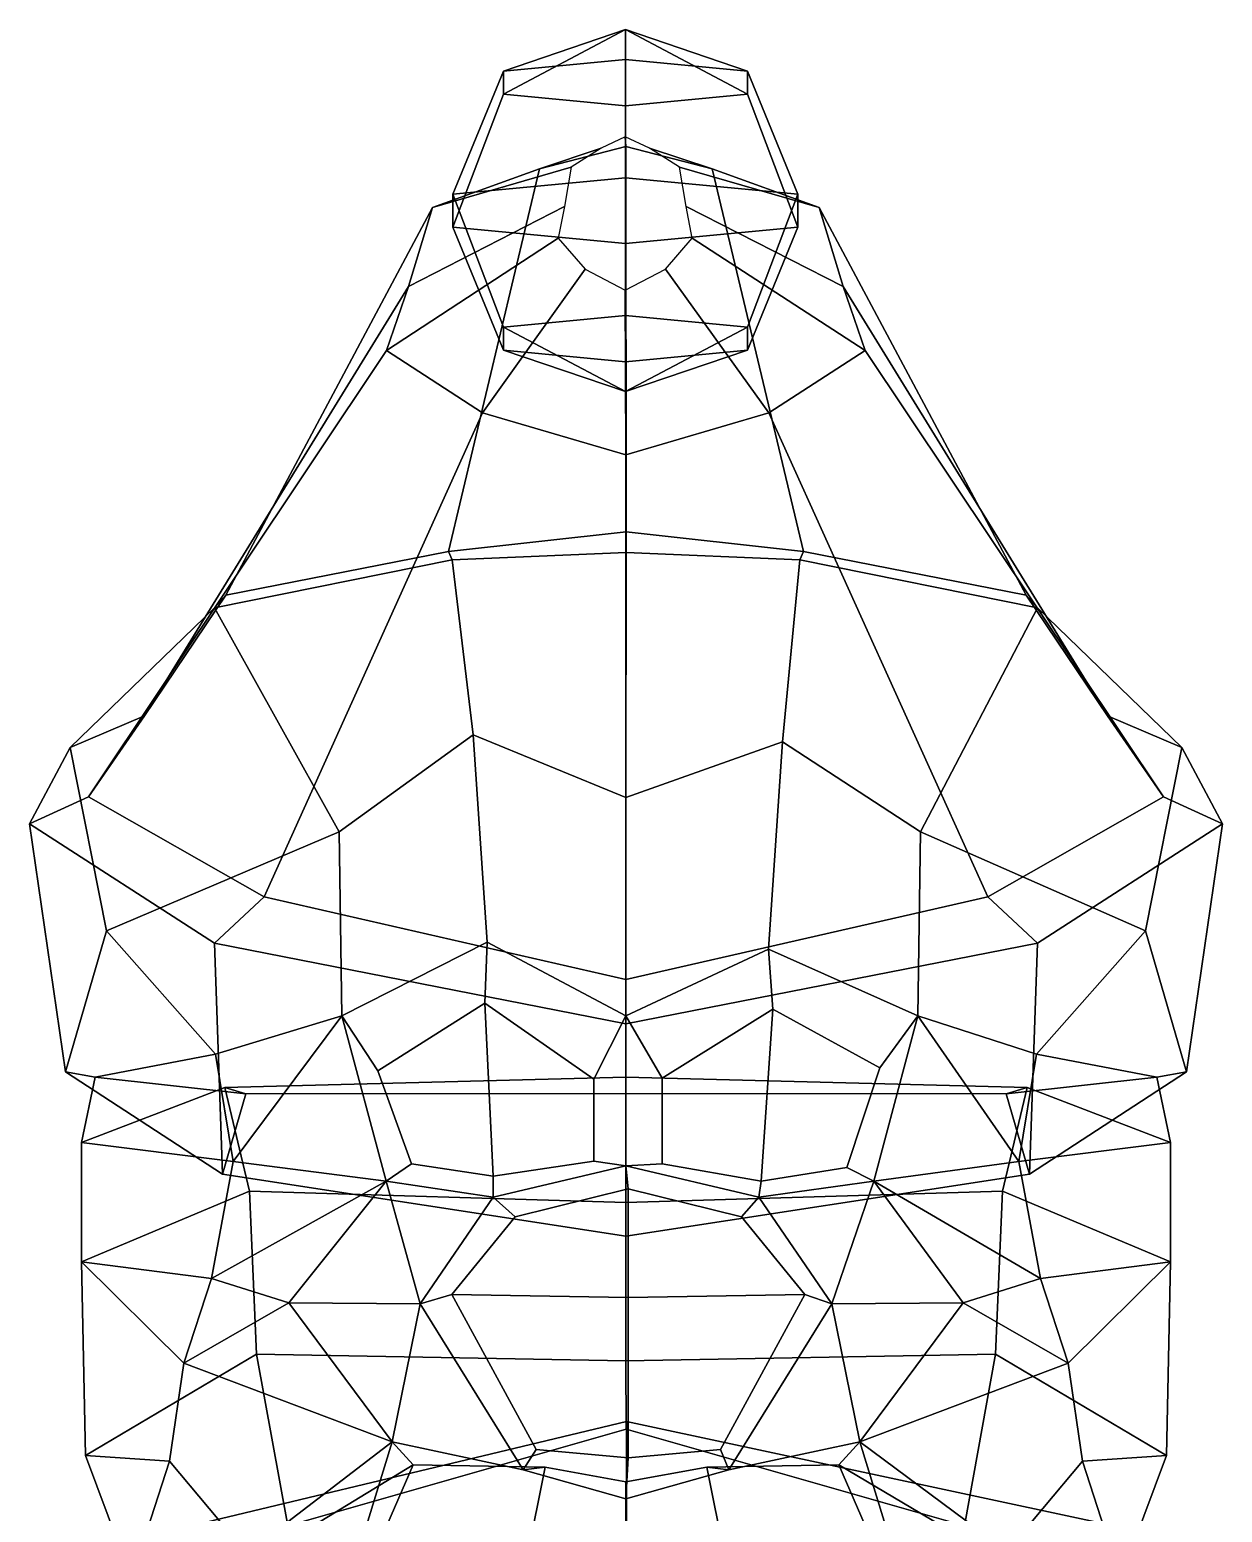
# Model space of a CAD drawing. Extents: x -182 to 162, y -155 to 316.
# Drawn here: x -67.8 to 65.3, y 151.1 to 316.4 of the extents above; entities that cross this region are included whole.
import ezdxf

# ---------------------------------------------------------------- set-up
doc = ezdxf.new("R2010")
doc.units = 0

msp = doc.modelspace()

# ---------------------------------------------------------------- linework, layer by layer
for points in [[(-1.320393, 307.945343, 35.4519), (-1.32039, 316.438232, 21.786278), (-14.929281, 309.236206, 28.10013)], [(-14.929281, 309.236206, 28.10013), (-1.32039, 316.438232, 21.786278), (-14.929278, 311.817902, 13.396596)], [(-1.32039, 316.438232, 21.786278), (-1.320386, 313.108765, 6.044772), (-14.929278, 311.817902, 13.396596)], [(-1.320393, 307.945343, 35.4519), (12.288532, 309.236176, 28.100136), (-1.32039, 316.438232, 21.786278)], [(-1.32039, 316.438232, 21.786278), (12.288535, 311.817902, 13.396602), (-1.320386, 313.108765, 6.044772)], [(12.288532, 309.236176, 28.100136), (12.288535, 311.817902, 13.396602), (-1.32039, 316.438232, 21.786278)], [(-14.929278, 311.817902, 13.396596), (-1.320386, 313.108765, 6.044772), (-1.320385, 299.907257, -2.551388), (-20.566284, 298.081726, 7.845588)], [(12.288535, 311.817902, 13.396602), (17.925508, 298.081696, 7.845594), (-1.320385, 299.907257, -2.551388), (-1.320386, 313.108765, 6.044772)], [(-20.56629, 294.430634, 28.639606), (-14.929281, 309.236206, 28.10013), (-14.929278, 311.817902, 13.396596), (-20.566284, 298.081726, 7.845588)], [(17.925503, 294.430603, 28.639612), (17.925508, 298.081696, 7.845594), (12.288535, 311.817902, 13.396602), (12.288532, 309.236176, 28.100136)], [(-1.320394, 292.605072, 39.036556), (-1.320393, 307.945343, 35.4519), (-14.929281, 309.236206, 28.10013), (-20.56629, 294.430634, 28.639606)], [(-1.320394, 292.605072, 39.036556), (17.925503, 294.430603, 28.639612), (12.288532, 309.236176, 28.100136), (-1.320393, 307.945343, 35.4519)], [(-1.330378, 304.47467, 29.021494), (-4.025801, 303.231415, 28.796288), (-10.905055, 300.909149, 87.674309), (-1.278548, 303.411011, 90.17305)], [(-1.330378, 304.47467, 29.021494), (-1.278548, 303.411011, 90.17305), (8.34796, 300.909149, 87.674316), (1.365044, 303.231415, 28.796289)], [(-4.025801, 303.231415, 28.796288), (-7.366301, 301.101074, 28.4104), (-22.835413, 296.622192, 83.392708), (-10.905055, 300.909149, 87.674309)], [(-1.250552, 260.454407, 145.042374), (-1.278548, 303.411011, 90.17305), (-10.905055, 300.909149, 87.674309), (-21.038815, 258.247467, 137.942398)], [(-1.250552, 260.454407, 145.042374), (18.537708, 258.247467, 137.942398), (8.34796, 300.909149, 87.674316), (-1.278548, 303.411011, 90.17305)], [(1.365044, 303.231415, 28.796289), (8.34796, 300.909149, 87.674316), (20.278318, 296.622192, 83.392708), (4.705544, 301.101074, 28.410402)], [(-45.89912, 253.390259, 125.916473), (-21.038815, 258.247467, 137.942398), (-10.905055, 300.909149, 87.674309), (-22.835413, 296.622192, 83.392708)], [(-7.366301, 301.101074, 28.4104), (-8.116317, 296.713318, 27.615623), (-25.514042, 287.79245, 74.574036), (-22.835413, 296.622192, 83.392708)], [(4.705544, 301.101074, 28.410402), (20.278318, 296.622192, 83.392708), (22.956942, 287.792419, 74.574043), (5.455558, 296.713318, 27.615625)], [(43.398022, 253.390259, 125.916473), (20.278318, 296.622192, 83.392708), (8.34796, 300.909149, 87.674316), (18.537708, 258.247467, 137.942398)], [(-14.929277, 283.276123, 8.385123), (-20.566284, 298.081726, 7.845588), (-1.320385, 299.907257, -2.551388), (-1.320385, 284.566986, 1.033299)], [(12.288534, 283.276123, 8.385128), (-1.320385, 284.566986, 1.033299), (-1.320385, 299.907257, -2.551388), (17.925508, 298.081696, 7.845594)], [(-20.56629, 294.430634, 28.639606), (-20.566284, 298.081726, 7.845588), (-14.929277, 283.276123, 8.385123), (-14.929281, 280.694427, 23.088657)], [(17.925503, 294.430603, 28.639612), (12.28853, 280.694427, 23.088663), (12.288534, 283.276123, 8.385128), (17.925508, 298.081696, 7.845594)], [(-54.939651, 239.941071, 101.070473), (-45.89912, 253.390259, 125.916473), (-22.835413, 296.622192, 83.392708), (-25.514042, 287.79245, 74.574036)], [(-8.116317, 296.713318, 27.615623), (-8.802978, 293.17395, 26.974522), (-27.966398, 280.669983, 67.460526), (-25.514042, 287.79245, 74.574036)], [(5.455558, 296.713318, 27.615625), (22.956942, 287.792419, 74.574043), (25.409306, 280.669983, 67.460526), (6.14222, 293.17395, 26.974525)], [(52.438553, 239.94104, 101.07048), (22.956942, 287.792419, 74.574043), (20.278318, 296.622192, 83.392708), (43.398022, 253.390259, 125.916473)], [(-1.320394, 292.605072, 39.036556), (-20.56629, 294.430634, 28.639606), (-14.929281, 280.694427, 23.088657), (-1.320392, 279.403564, 30.440428)], [(-1.320394, 292.605072, 39.036556), (-1.320392, 279.403564, 30.440428), (12.28853, 280.694427, 23.088663), (17.925503, 294.430603, 28.639612)], [(-8.802978, 293.17395, 26.974522), (-5.802033, 289.714111, 26.347855), (-17.248739, 273.707611, 60.506908), (-27.966398, 280.669983, 67.460526)], [(6.14222, 293.17395, 26.974525), (25.409306, 280.669983, 67.460526), (14.691635, 273.707581, 60.506912), (3.141272, 289.714111, 26.347857)], [(-5.802033, 289.714111, 26.347855), (-1.330381, 287.38327, 25.925644), (-1.278552, 269.01712, 55.822304), (-17.248739, 273.707611, 60.506908)], [(3.141272, 289.714111, 26.347857), (14.691635, 273.707581, 60.506912), (-1.278552, 269.01712, 55.822304), (-1.330381, 287.38327, 25.925644)], [(-61.209591, 230.901581, 79.697327), (-54.939651, 239.941071, 101.070473), (-25.514042, 287.79245, 74.574036), (-27.966398, 280.669983, 67.460526)], [(58.708492, 230.901581, 79.697327), (25.409306, 280.669983, 67.460526), (22.956942, 287.792419, 74.574043), (52.438553, 239.94104, 101.07048)], [(-1.320397, 276.074066, 14.69898), (-14.929277, 283.276123, 8.385123), (-1.320385, 284.566986, 1.033299)], [(-1.320397, 276.074066, 14.69898), (-1.320385, 284.566986, 1.033299), (12.288534, 283.276123, 8.385128)], [(-14.929281, 280.694427, 23.088657), (-14.929277, 283.276123, 8.385123), (-1.320397, 276.074066, 14.69898)], [(12.28853, 280.694427, 23.088663), (-1.320397, 276.074066, 14.69898), (12.288534, 283.276123, 8.385128)], [(-41.621677, 219.754333, 61.182491), (-61.209591, 230.901581, 79.697327), (-27.966398, 280.669983, 67.460526), (-17.248739, 273.707611, 60.506908)], [(-1.320392, 279.403564, 30.440428), (-14.929281, 280.694427, 23.088657), (-1.320397, 276.074066, 14.69898)], [(-1.320392, 279.403564, 30.440428), (-1.320397, 276.074066, 14.69898), (12.28853, 280.694427, 23.088663)], [(39.120571, 219.754303, 61.182491), (14.691635, 273.707581, 60.506912), (25.409306, 280.669983, 67.460526), (58.708492, 230.901581, 79.697327)], [(-1.250554, 210.520874, 43.995667), (-41.621677, 219.754333, 61.182491), (-17.248739, 273.707611, 60.506908), (-1.278552, 269.01712, 55.822304)], [(-1.250554, 210.520874, 43.995667), (-1.278552, 269.01712, 55.822304), (14.691635, 273.707581, 60.506912), (39.120571, 219.754303, 61.182491)], [(-1.250552, 258.139587, 149.365234), (-1.250552, 260.454407, 145.042374), (-21.038815, 258.247467, 137.942398), (-20.65015, 257.309937, 143.260254)], [(-1.250552, 258.139587, 149.365234), (18.149044, 257.309937, 143.260254), (18.537708, 258.247467, 137.942398), (-1.250552, 260.454407, 145.042374)], [(-20.65015, 257.309937, 143.260254), (-21.038815, 258.247467, 137.942398), (-45.89912, 253.390259, 125.916473), (-47.141472, 251.970306, 131.057358)], [(-1.250554, 230.816589, 158.935394), (-1.250552, 258.139587, 149.365234), (-20.65015, 257.309937, 143.260254), (-18.293325, 237.799561, 152.734421)], [(-1.250554, 230.816589, 158.935394), (16.195942, 237.039429, 153.00679), (18.149044, 257.309937, 143.260254), (-1.250552, 258.139587, 149.365234)], [(18.149044, 257.309937, 143.260254), (44.640373, 251.970276, 131.057358), (43.398022, 253.390259, 125.916473), (18.537708, 258.247467, 137.942398)], [(-18.293325, 237.799561, 152.734421), (-20.65015, 257.309937, 143.260254), (-47.141472, 251.970306, 131.057358), (-33.234058, 227.001221, 144.078812)], [(16.195942, 237.039429, 153.00679), (31.604994, 227.001221, 144.078827), (44.640373, 251.970276, 131.057358), (18.149044, 257.309937, 143.260254)], [(-47.141472, 251.970306, 131.057358), (-45.89912, 253.390259, 125.916473), (-54.939651, 239.941071, 101.070473), (-63.238331, 236.375885, 103.464455)], [(44.640373, 251.970276, 131.057358), (60.737228, 236.375854, 103.464462), (52.438553, 239.94104, 101.07048), (43.398022, 253.390259, 125.916473)], [(-33.234058, 227.001221, 144.078812), (-47.141472, 251.970306, 131.057358), (-63.238331, 236.375885, 103.464455), (-59.191269, 215.930725, 127.796631)], [(31.604994, 227.001221, 144.078827), (56.690166, 215.930695, 127.796631), (60.737228, 236.375854, 103.464462), (44.640373, 251.970276, 131.057358)], [(-63.238331, 236.375885, 103.464455), (-54.939651, 239.941071, 101.070473), (-61.209591, 230.901581, 79.697327), (-67.764023, 227.877411, 79.019615)], [(60.737228, 236.375854, 103.464462), (65.262917, 227.877411, 79.019615), (58.708492, 230.901581, 79.697327), (52.438553, 239.94104, 101.07048)], [(-18.293325, 237.799561, 152.734421), (-33.234058, 227.001221, 144.078812), (-32.941353, 206.452057, 145.100494), (-16.724634, 214.68576, 157.026489)], [(-1.250554, 230.816589, 158.935394), (-18.293325, 237.799561, 152.734421), (-16.724634, 214.68576, 157.026489), (-1.250554, 206.477478, 159.022552)], [(-1.250554, 230.816589, 158.935394), (-1.250554, 206.477478, 159.022552), (14.627248, 213.889954, 157.028183), (16.195942, 237.039429, 153.00679)], [(16.195942, 237.039429, 153.00679), (14.627248, 213.889954, 157.028183), (31.312281, 206.452057, 145.100494), (31.604994, 227.001221, 144.078827)], [(-59.191269, 215.930725, 127.796631), (-63.238331, 236.375885, 103.464455), (-67.764023, 227.877411, 79.019615), (-63.764683, 200.22821, 93.353615)], [(56.690166, 215.930695, 127.796631), (61.26358, 200.22821, 93.353615), (65.262917, 227.877411, 79.019615), (60.737228, 236.375854, 103.464462)], [(-67.764023, 227.877411, 79.019615), (-61.209591, 230.901581, 79.697327), (-41.621677, 219.754333, 61.182491), (-47.150394, 214.576965, 58.991825)], [(65.262917, 227.877411, 79.019615), (44.649292, 214.576965, 58.991825), (39.120571, 219.754303, 61.182491), (58.708492, 230.901581, 79.697327)], [(-63.764683, 200.22821, 93.353615), (-67.764023, 227.877411, 79.019615), (-47.150394, 214.576965, 58.991825), (-46.25507, 188.828674, 69.658073)], [(-47.02573, 202.190277, 128.623291), (-32.941353, 206.452057, 145.100494), (-33.234058, 227.001221, 144.078812), (-59.191269, 215.930725, 127.796631)], [(44.52462, 202.190277, 128.623291), (56.690166, 215.930695, 127.796631), (31.604994, 227.001221, 144.078827), (31.312281, 206.452057, 145.100494)], [(61.26358, 200.22821, 93.353615), (43.753963, 188.828674, 69.658073), (44.649292, 214.576965, 58.991825), (65.262917, 227.877411, 79.019615)], [(-47.150394, 214.576965, 58.991825), (-41.621677, 219.754333, 61.182491), (-1.250554, 210.520874, 43.995667), (-1.250554, 205.581635, 40.930138)], [(44.649292, 214.576965, 58.991825), (-1.250554, 205.581635, 40.930138), (-1.250554, 210.520874, 43.995667), (39.120571, 219.754303, 61.182491)], [(-59.191269, 215.930725, 127.796631), (-63.764683, 200.22821, 93.353615), (-60.459145, 199.627075, 92.172737), (-47.02573, 202.190277, 128.623291)], [(56.690166, 215.930695, 127.796631), (44.52462, 202.190277, 128.623291), (57.958042, 199.627075, 92.172737), (61.26358, 200.22821, 93.353615)], [(-46.25507, 188.828674, 69.658073), (-47.150394, 214.576965, 58.991825), (-1.250554, 205.581635, 40.930138), (-1.250555, 181.891022, 51.145134)], [(-16.983482, 207.880432, 155.494308), (-16.724634, 214.68576, 157.026489), (-32.941353, 206.452057, 145.100494), (-28.920614, 200.341614, 145.027847)], [(-16.983482, 207.880432, 155.494308), (-4.835609, 199.403687, 156.430939), (-1.250554, 206.477478, 159.022552), (-16.724634, 214.68576, 157.026489)], [(43.753963, 188.828674, 69.658073), (-1.250555, 181.891022, 51.145134), (-1.250554, 205.581635, 40.930138), (44.649292, 214.576965, 58.991825)], [(15.134119, 207.204041, 155.237152), (14.627248, 213.889954, 157.028183), (-1.250554, 206.477478, 159.022552), (2.787638, 199.507813, 156.620392)], [(15.134119, 207.204041, 155.237152), (27.053465, 200.665222, 142.54248), (31.312281, 206.452057, 145.100494), (14.627248, 213.889954, 157.028183)], [(-16.084126, 188.601959, 152.078354), (-16.983482, 207.880432, 155.494308), (-28.920614, 200.341614, 145.027847), (-25.173613, 189.949402, 147.079498)], [(-4.835609, 199.403687, 156.430939), (-16.983482, 207.880432, 155.494308), (-16.084126, 188.601959, 152.078354), (-4.835609, 190.247925, 156.527451)], [(2.787638, 199.507813, 156.620392), (2.787638, 189.949829, 156.882645), (13.817106, 188.043121, 151.400208), (15.134119, 207.204041, 155.237152)], [(13.817106, 188.043121, 151.400208), (23.379431, 189.549438, 145.215881), (27.053465, 200.665222, 142.54248), (15.134119, 207.204041, 155.237152)], [(-45.052979, 190.217041, 128.146118), (-32.941353, 206.452057, 145.100494), (-47.02573, 202.190277, 128.623291)], [(-28.011084, 188.033081, 147.927109), (-32.941353, 206.452057, 145.100494), (-45.052979, 190.217041, 128.146118)], [(-25.173613, 189.949402, 147.079498), (-28.920614, 200.341614, 145.027847), (-32.941353, 206.452057, 145.100494), (-28.011084, 188.033081, 147.927109)], [(-4.835609, 190.247925, 156.527451), (-1.250554, 189.739563, 159.700928), (-1.250554, 206.477478, 159.022552), (-4.835609, 199.403687, 156.430939)], [(2.787638, 189.949829, 156.882645), (2.787638, 199.507813, 156.620392), (-1.250554, 206.477478, 159.022552), (-1.250554, 189.739563, 159.700928)], [(23.379431, 189.549438, 145.215881), (26.382015, 188.033081, 147.927109), (31.312281, 206.452057, 145.100494), (27.053465, 200.665222, 142.54248)], [(26.382015, 188.033081, 147.927109), (42.551865, 190.217041, 128.146118), (31.312281, 206.452057, 145.100494)], [(42.551865, 190.217041, 128.146118), (44.52462, 202.190277, 128.623291), (31.312281, 206.452057, 145.100494)], [(-47.02573, 202.190277, 128.623291), (-60.459145, 199.627075, 92.172737), (-61.963554, 192.360626, 92.006599), (-45.052979, 190.217041, 128.146118)], [(44.52462, 202.190277, 128.623291), (42.551865, 190.217041, 128.146118), (59.462444, 192.360626, 92.006599), (57.958042, 199.627075, 92.172737)], [(-63.764683, 200.22821, 93.353615), (-46.25507, 188.828674, 69.658073), (-43.668941, 197.760925, 66.191071), (-60.459145, 199.627075, 92.172737)], [(61.26358, 200.22821, 93.353615), (57.958042, 199.627075, 92.172737), (41.167835, 197.760925, 66.191071), (43.753963, 188.828674, 69.658073)], [(-61.985336, 179.032776, 93.100327), (-61.963554, 192.360626, 92.006599), (-45.981304, 198.461487, 62.617142), (-43.236526, 186.924744, 60.182739)], [(-61.963554, 192.360626, 92.006599), (-60.459145, 199.627075, 92.172737), (-43.668941, 197.760925, 66.191071), (-45.981304, 198.461487, 62.617142)], [(-45.981304, 198.461487, 62.617142), (-43.668941, 197.760925, 66.191071), (-1.250554, 197.796509, 49.266918), (-1.250554, 199.619354, 47.583839)], [(-43.236526, 186.924744, 60.182739), (-45.981304, 198.461487, 62.617142), (-1.250554, 199.619354, 47.583839), (-1.250554, 185.670319, 47.904591)], [(43.48019, 198.461487, 62.617142), (-1.250554, 199.619354, 47.583839), (-1.250554, 197.796509, 49.266918), (41.167835, 197.760925, 66.191071)], [(40.735416, 186.924744, 60.182743), (-1.250554, 185.670319, 47.904591), (-1.250554, 199.619354, 47.583839), (43.48019, 198.461487, 62.617142)], [(59.48423, 179.032776, 93.100327), (40.735416, 186.924744, 60.182743), (43.48019, 198.461487, 62.617142), (59.462444, 192.360626, 92.006599)], [(59.462444, 192.360626, 92.006599), (43.48019, 198.461487, 62.617142), (41.167835, 197.760925, 66.191071), (57.958042, 199.627075, 92.172737)], [(-46.25507, 188.828674, 69.658073), (-1.250555, 181.891022, 51.145134), (-1.250554, 197.796509, 49.266918), (-43.668941, 197.760925, 66.191071)], [(43.753963, 188.828674, 69.658073), (41.167835, 197.760925, 66.191071), (-1.250554, 197.796509, 49.266918), (-1.250555, 181.891022, 51.145134)], [(-45.052979, 190.217041, 128.146118), (-61.963554, 192.360626, 92.006599), (-61.985336, 179.032776, 93.100327), (-47.494747, 177.174042, 126.925278)], [(42.551865, 190.217041, 128.146118), (44.993641, 177.174042, 126.925278), (59.48423, 179.032776, 93.100327), (59.462444, 192.360626, 92.006599)], [(-47.494747, 177.174042, 126.925278), (-28.011084, 188.033081, 147.927109), (-45.052979, 190.217041, 128.146118)], [(-16.084126, 188.601959, 152.078354), (-16.051233, 186.242859, 154.088165), (-1.250554, 189.739563, 159.700928), (-4.835609, 190.247925, 156.527451)], [(44.993641, 177.174042, 126.925278), (42.551865, 190.217041, 128.146118), (26.382015, 188.033081, 147.927109)], [(-16.084126, 188.601959, 152.078354), (-25.173613, 189.949402, 147.079498), (-28.011084, 188.033081, 147.927109), (-16.051233, 186.242859, 154.088165)], [(-0.992172, 187.182037, 173.931381), (-1.250554, 189.739563, 159.700928), (-16.051233, 186.242859, 154.088165), (-13.615046, 184.04657, 170.146042)], [(13.817106, 188.043121, 151.400208), (2.787638, 189.949829, 156.882645), (-1.250554, 189.739563, 159.700928), (13.550125, 186.242859, 154.088165)], [(-0.992172, 187.182037, 173.931381), (11.630701, 184.04657, 170.146042), (13.550125, 186.242859, 154.088165), (-1.250554, 189.739563, 159.700928)], [(13.817106, 188.043121, 151.400208), (13.550125, 186.242859, 154.088165), (26.382015, 188.033081, 147.927109), (23.379431, 189.549438, 145.215881)], [(-61.548977, 157.43924, 92.69751), (-61.985336, 179.032776, 93.100327), (-43.236526, 186.924744, 60.182739), (-42.44381, 168.759369, 61.614292)], [(-38.840771, 174.462891, 150.001938), (-28.011084, 188.033081, 147.927109), (-47.494747, 177.174042, 126.925278)], [(-42.44381, 168.759369, 61.614292), (-43.236526, 186.924744, 60.182739), (-1.250554, 185.670319, 47.904591), (-1.250554, 168.006287, 50.902649)], [(-38.840771, 174.462891, 150.001938), (-24.209009, 174.367859, 153.038757), (-28.011084, 188.033081, 147.927109)], [(-24.209009, 174.367859, 153.038757), (-16.051233, 186.242859, 154.088165), (-28.011084, 188.033081, 147.927109)], [(-0.992172, 175.0672, 177.082169), (-0.992172, 187.182037, 173.931381), (-13.615046, 184.04657, 170.146042), (-20.691374, 175.413025, 170.639679)], [(39.942699, 168.759399, 61.614292), (-1.250554, 168.006287, 50.902649), (-1.250554, 185.670319, 47.904591), (40.735416, 186.924744, 60.182743)], [(-0.992172, 175.0672, 177.082169), (18.707029, 175.413025, 170.639679), (11.630701, 184.04657, 170.146042), (-0.992172, 187.182037, 173.931381)], [(21.707903, 174.367859, 153.038757), (26.382015, 188.033081, 147.927109), (13.550125, 186.242859, 154.088165)], [(36.339661, 174.462891, 150.001938), (26.382015, 188.033081, 147.927109), (21.707903, 174.367859, 153.038757)], [(36.339661, 174.462891, 150.001938), (44.993641, 177.174042, 126.925278), (26.382015, 188.033081, 147.927109)], [(59.047882, 157.43924, 92.69751), (39.942699, 168.759399, 61.614292), (40.735416, 186.924744, 60.182743), (59.48423, 179.032776, 93.100327)], [(-20.691374, 175.413025, 170.639679), (-13.615046, 184.04657, 170.146042), (-16.051233, 186.242859, 154.088165), (-24.209009, 174.367859, 153.038757)], [(18.707029, 175.413025, 170.639679), (21.707903, 174.367859, 153.038757), (13.550125, 186.242859, 154.088165), (11.630701, 184.04657, 170.146042)], [(-47.494747, 177.174042, 126.925278), (-61.985336, 179.032776, 93.100327), (-50.560822, 167.727966, 125.592316)], [(-52.166561, 156.820007, 124.877464), (-50.560822, 167.727966, 125.592316), (-61.985336, 179.032776, 93.100327), (-61.548977, 157.43924, 92.69751)], [(44.993641, 177.174042, 126.925278), (48.059715, 167.727997, 125.592316), (59.48423, 179.032776, 93.100327)], [(49.665462, 156.820007, 124.877464), (59.047882, 157.43924, 92.69751), (59.48423, 179.032776, 93.100327), (48.059715, 167.727997, 125.592316)], [(-50.560822, 167.727966, 125.592316), (-38.840771, 174.462891, 150.001938), (-47.494747, 177.174042, 126.925278)], [(48.059715, 167.727997, 125.592316), (44.993641, 177.174042, 126.925278), (36.339661, 174.462891, 150.001938)], [(-11.267046, 158.119446, 164.370163), (-20.691374, 175.413025, 170.639679), (-24.209009, 174.367859, 153.038757), (-12.717014, 155.86322, 151.272324)], [(-0.992172, 157.172424, 169.540115), (-0.992172, 175.0672, 177.082169), (-20.691374, 175.413025, 170.639679), (-11.267046, 158.119446, 164.370163)], [(-0.992172, 157.172424, 169.540115), (9.282703, 158.119446, 164.370163), (18.707029, 175.413025, 170.639679), (-0.992172, 175.0672, 177.082169)], [(9.282703, 158.119446, 164.370163), (10.215907, 155.86322, 151.272324), (21.707903, 174.367859, 153.038757), (18.707029, 175.413025, 170.639679)], [(-27.344149, 158.957123, 145.603012), (-38.840771, 174.462891, 150.001938), (-50.560822, 167.727966, 125.592316)], [(-27.344149, 158.957123, 145.603012), (-24.209009, 174.367859, 153.038757), (-38.840771, 174.462891, 150.001938)], [(-12.717014, 155.86322, 151.272324), (-24.209009, 174.367859, 153.038757), (-27.344149, 158.957123, 145.603012)], [(10.215907, 155.86322, 151.272324), (24.843042, 158.957123, 145.603012), (21.707903, 174.367859, 153.038757)], [(24.843042, 158.957123, 145.603012), (36.339661, 174.462891, 150.001938), (21.707903, 174.367859, 153.038757)], [(24.843042, 158.957123, 145.603012), (48.059715, 167.727997, 125.592316), (36.339661, 174.462891, 150.001938)], [(-55.220436, 140.547424, 95.435738), (-61.548977, 157.43924, 92.69751), (-42.44381, 168.759369, 61.614292), (-38.964668, 149.607727, 53.000053)], [(-38.964668, 149.607727, 53.000053), (-42.44381, 168.759369, 61.614292), (-1.250554, 168.006287, 50.902649), (-1.228616, 160.377686, 26.100346)], [(36.519398, 149.607727, 53.000053), (-1.228616, 160.377686, 26.100346), (-1.250554, 168.006287, 50.902649), (39.942699, 168.759399, 61.614292)], [(52.719334, 140.547424, 95.435738), (36.519398, 149.607727, 53.000053), (39.942699, 168.759399, 61.614292), (59.047882, 157.43924, 92.69751)], [(-52.166561, 156.820007, 124.877464), (-34.452156, 135.692017, 150.026413), (-27.344149, 158.957123, 145.603012), (-50.560822, 167.727966, 125.592316)], [(49.665462, 156.820007, 124.877464), (48.059715, 167.727997, 125.592316), (24.843042, 158.957123, 145.603012), (31.95105, 135.692017, 150.026413)], [(-1.204485, 161.229828, 13.077601), (-1.207897, 141.775085, -39.600517), (-56.103218, 136.995605, -28.521856), (-64.213089, 146.134399, 8.999997)], [(-1.204485, 161.229828, 13.077601), (-64.213089, 146.134399, 8.999997), (-38.964668, 149.607727, 53.000053), (-1.228616, 160.377686, 26.100346)], [(-1.228616, 160.377686, 26.100346), (36.519398, 149.607727, 53.000053), (63.230904, 147.438538, 8.760066), (-1.204485, 161.229828, 13.077601)], [(-1.204485, 161.229828, 13.077601), (63.230904, 147.438538, 8.760066), (53.713791, 136.995605, -28.521858), (-1.207897, 141.775085, -39.600517)], [(-24.977959, 156.397461, 159.440369), (-27.344149, 158.957123, 145.603012), (-52.850113, 139.431213, 141.88205)], [(-52.850113, 139.431213, 141.88205), (-27.344149, 158.957123, 145.603012), (-34.452156, 135.692017, 150.026413)], [(-24.977959, 156.397461, 159.440369), (-10.280588, 156.126465, 159.53566), (-12.717014, 155.86322, 151.272324), (-27.344149, 158.957123, 145.603012)], [(22.476852, 156.397461, 159.440369), (24.843042, 158.957123, 145.603012), (10.215907, 155.86322, 151.272324), (7.779482, 156.126465, 159.53566)], [(22.476852, 156.397461, 159.440369), (51.156456, 139.431213, 141.88205), (24.843042, 158.957123, 145.603012)], [(51.156456, 139.431213, 141.88205), (31.95105, 135.692017, 150.026413), (24.843042, 158.957123, 145.603012)], [(-55.220436, 140.547424, 95.435738), (-55.889786, 145.340576, 127.117378), (-52.166561, 156.820007, 124.877464), (-61.548977, 157.43924, 92.69751)], [(-0.992172, 157.172424, 169.540115), (-11.267046, 158.119446, 164.370163), (-12.717014, 155.86322, 151.272324), (-1.250554, 152.601563, 156.944305)], [(-0.992172, 157.172424, 169.540115), (-1.250554, 152.601563, 156.944305), (10.215907, 155.86322, 151.272324), (9.282703, 158.119446, 164.370163)], [(52.719334, 140.547424, 95.435738), (59.047882, 157.43924, 92.69751), (49.665462, 156.820007, 124.877464), (53.388691, 145.340576, 127.117386)], [(-52.166561, 156.820007, 124.877464), (-55.889786, 145.340576, 127.117378), (-33.768986, 133.217224, 140.78215), (-34.452156, 135.692017, 150.026413)], [(-32.455158, 139.210144, 160.433517), (-24.977959, 156.397461, 159.440369), (-52.850113, 139.431213, 141.88205)], [(-10.280588, 156.126465, 159.53566), (-24.977959, 156.397461, 159.440369), (-32.455158, 139.210144, 160.433517), (-14.241541, 136.317993, 168.893082)], [(-14.241541, 136.317993, 168.893082), (-1.250553, 136.059357, 169.557877), (-1.250554, 154.492615, 162.159515), (-10.280588, 156.126465, 159.53566)], [(-1.250554, 154.492615, 162.159515), (-1.250554, 152.601563, 156.944305), (-12.717014, 155.86322, 151.272324), (-10.280588, 156.126465, 159.53566)], [(11.740433, 136.317993, 168.893082), (7.779482, 156.126465, 159.53566), (-1.250554, 154.492615, 162.159515), (-1.250553, 136.059357, 169.557877)], [(-1.250554, 154.492615, 162.159515), (7.779482, 156.126465, 159.53566), (10.215907, 155.86322, 151.272324), (-1.250554, 152.601563, 156.944305)], [(7.779482, 156.126465, 159.53566), (11.740433, 136.317993, 168.893082), (29.954054, 139.210144, 160.433517), (22.476852, 156.397461, 159.440369)], [(29.954054, 139.210144, 160.433517), (51.156456, 139.431213, 141.88205), (22.476852, 156.397461, 159.440369)], [(49.665462, 156.820007, 124.877464), (31.95105, 135.692017, 150.026413), (31.267879, 133.217224, 140.78215), (53.388691, 145.340576, 127.117386)]]:
    msp.add_3dface(points)

doc.saveas('drawing.dxf')
